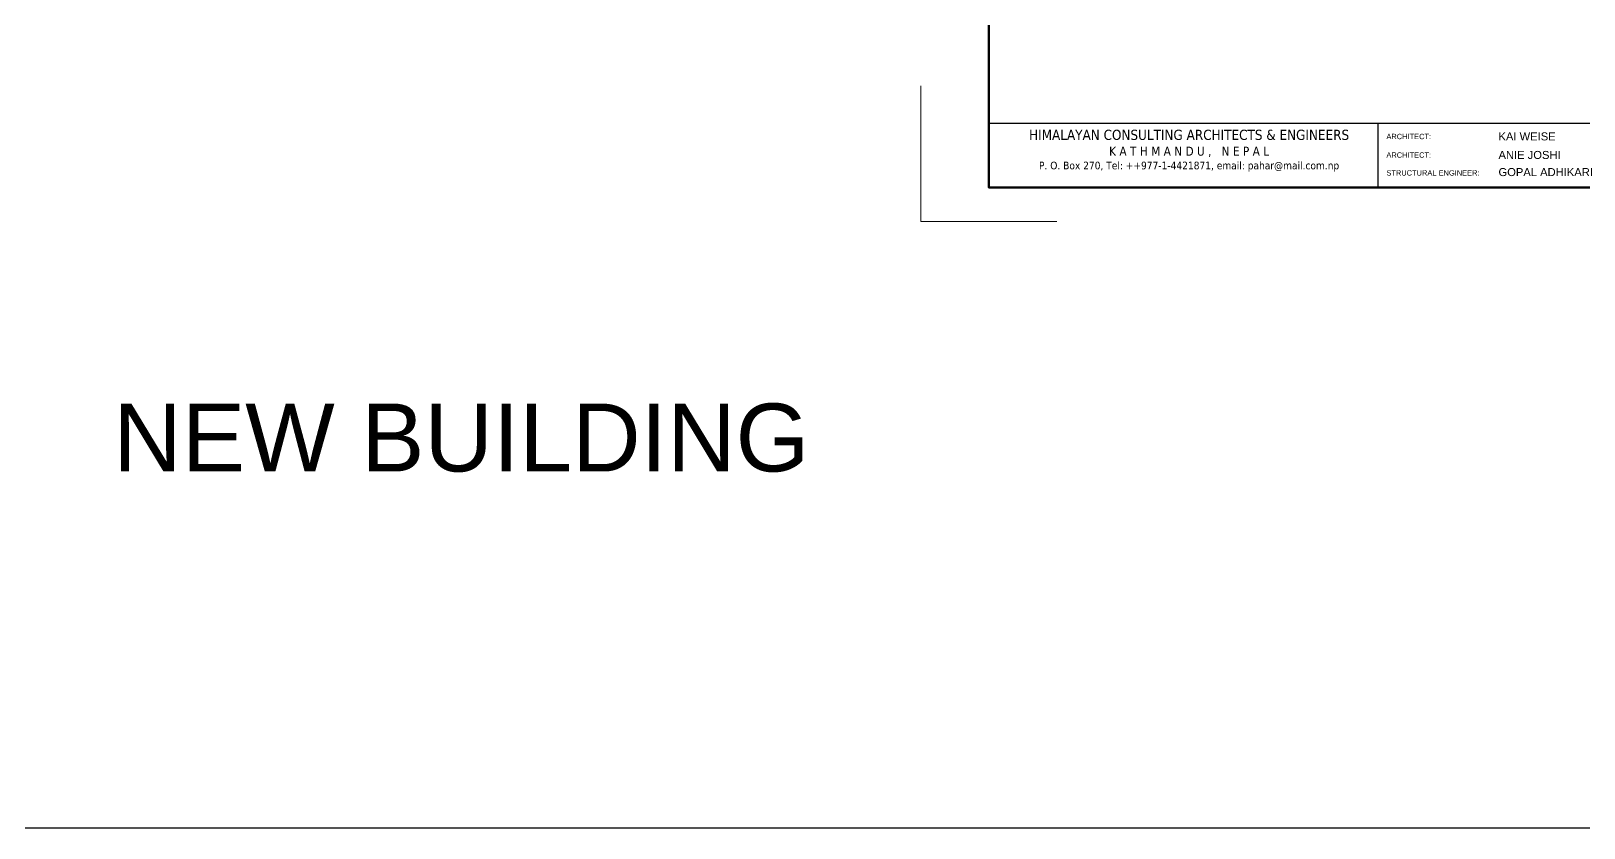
# Model space of a CAD drawing. Header units: inches. Extents: x 527934 to 2134587, y -408734 to 227304.
# Drawn here: x 1439592 to 1485295, y -227712 to -204253 of the extents above; entities that cross this region are included whole.
import ezdxf

# ---------------------------------------------------------------- set-up
doc = ezdxf.new("R2010")
doc.units = ezdxf.units.IN
doc.header["$MEASUREMENT"] = 0
for name, color, linetype, lineweight in [('1 LIGHT N SWITCH', 3, 'Continuous', 25), ('TITLE THICK', 7, 'Continuous', 50), ('TITLE THIN', 7, 'Continuous', 25)]:
    doc.layers.add(name, color=color, linetype=linetype, lineweight=lineweight)
doc.layers.add('paper', color=4, linetype='Continuous', lineweight=0, plot=False)
doc.styles.get("Standard").update_dxf_attribs({"font": 'arial.ttf'})

msp = doc.modelspace()

# ---------------------------------------------------------------- linework, layer by layer
at = {"layer": '1 LIGHT N SWITCH', "ltscale": 400}
msp.add_lwpolyline([(1314021.5, -227711.5), (1533087.5, -227711.5), (1533087.5, -82366), (1314021.5, -82366)], close=True, dxfattribs=at)
at = {"layer": 'paper'}
msp.add_lwpolyline([(1469781, -209863), (1465781, -209863), (1465781, -205863)], dxfattribs=at)
at = {"layer": 'TITLE THICK'}
msp.add_lwpolyline([(1467781, -181163), (1506781, -181163), (1506781, -208863), (1467781, -208863)], close=True, dxfattribs=at)
at = {"layer": 'TITLE THIN'}
for p, q in [((1506781, -206978.7), (1467781, -206978.7)), ((1479241, -208863), (1479241, -206978.7)), ((1468281, -208863), (1506781, -208863))]:
    msp.add_line(p, q, dxfattribs=at)

# ---------------------------------------------------------------- texts
for s, insert, char_height, width, attachment_point in [('{\\fTahoma|b0|i0|c0|p34;\\H0.8845x;HIMALAYAN CONSULTING ARCHITECTS & ENGINEERS\\H1.131x;\\P\\H0.7778x;K A T H M A N D U ,   N E P A L\\P\\H0.8572x;P. O. Box 270, Tel: ++977-1-4421871, email: pahar@mail.com.np}', (1473674.7, -207157.7), 339.174, 10665.124, 2), ('ARCHITECT:', (1479481.5, -207278.4), 157.02, 1609.504, 1), ('KAI WEISE', (1482780.4, -207236.6), 235.54, 3886.107, 1), ('ARCHITECT:', (1479481.5, -207824), 157.02, 1609.504, 1), ('ANIE JOSHI', (1482780.4, -207782.2), 235.54, 3886.107, 1), ('{\\fArial|b0|i0|c0|p34;STRUCTURAL ENGINEER:}', (1479481.5, -208350.7), 157.025, 3374.456, 1), ('{\\fArial|b0|i0|c0|p34;GOPAL ADHIKARI}', (1482780.4, -208286.7), 235.537, 3886.107, 1), ('NEW BUILDING', (1442012, -215218.3), 2000, 26522.543, 1)]:
    msp.add_mtext(s, dxfattribs=dict(at, insert=insert, char_height=char_height, width=width, attachment_point=attachment_point))

doc.saveas('drawing.dxf')
